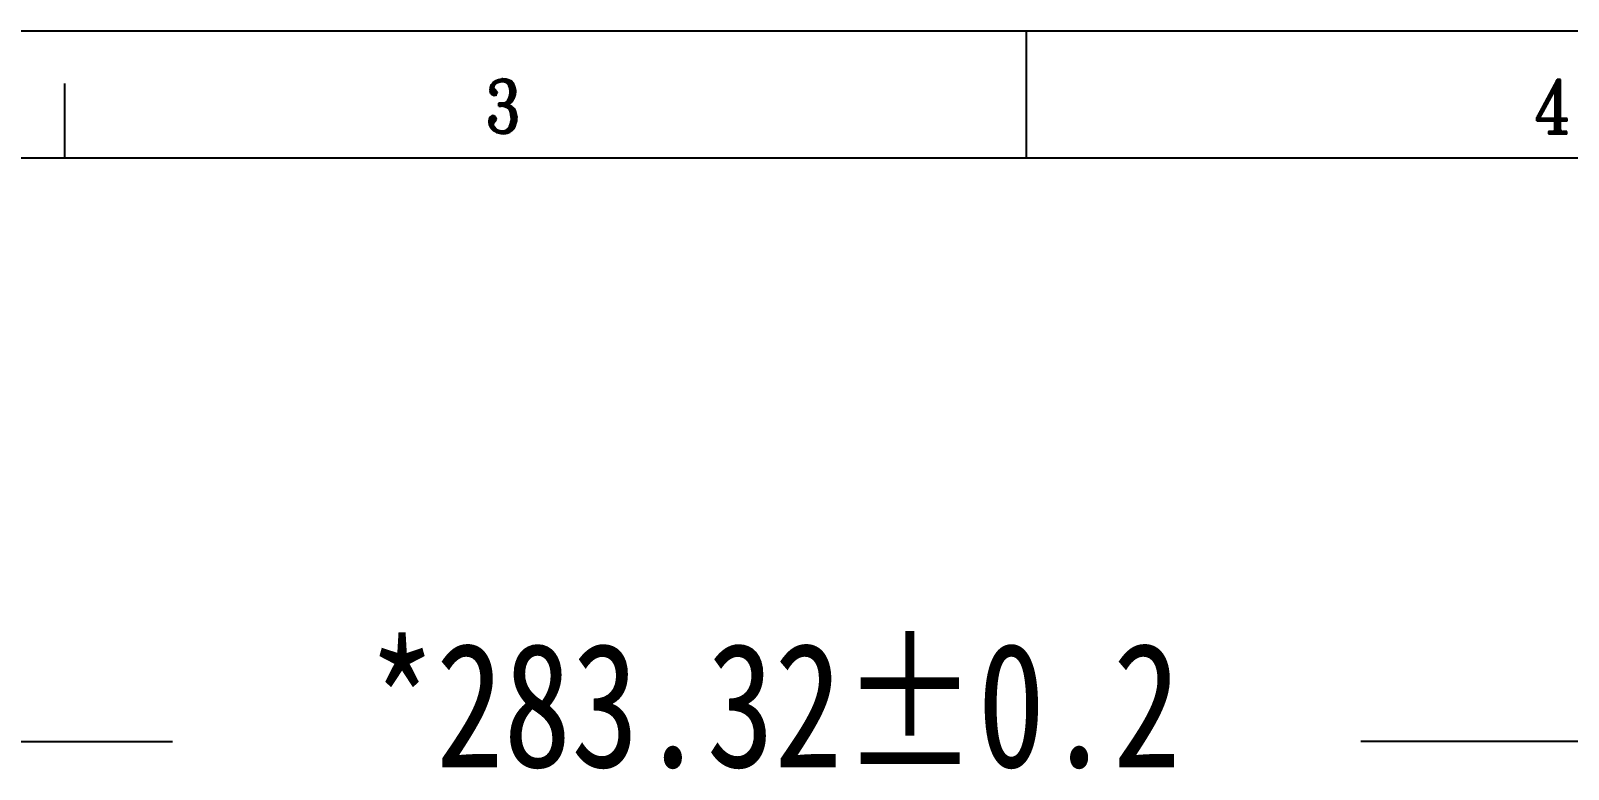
# Model space of a CAD drawing. Header units: millimetres. Extents: x 1385 to 1932, y 378 to 1802.
# Drawn here: x 1610.1 to 1733.7, y 1742.5 to 1801.8 of the extents above; entities that cross this region are included whole.
import ezdxf

# ---------------------------------------------------------------- set-up
doc = ezdxf.new("R2010")
doc.units = ezdxf.units.MM
doc.header["$LTSCALE"] = 46.255
for name, color, linetype in [('09', 9, 'CONTINUOUS'), ('30', 30, 'CONTINUOUS'), ('61-RUBBE-XIAOYIN_DXF_DIMENSION', 7, 'CONTINUOUS'), ('TEXT', 3, 'CONTINUOUS')]:
    doc.layers.add(name, color=color, linetype=linetype)
doc.styles.get("Standard").update_dxf_attribs({"font": 'txt', "width": 0.8})

msp = doc.modelspace()

# ---------------------------------------------------------------- hatches: boundary and pattern name
at = {"layer": 'TEXT'}
h = msp.add_hatch(dxfattribs=at)
h.set_pattern_fill('ANSI31', color=1, scale=0.082874, angle=720, style=0)
h.set_pattern_definition([(45, (1539.241481, 1557.865534), (-0.00732513844, 0.00732513844), [])])
h.paths.add_polyline_path([(1648.63, 1797.23), (1648.66, 1796.97), (1648.66, 1796.91), (1648.63, 1796.63), (1648.57, 1796.41), (1648.46, 1796.22), (1648.33, 1796.1), (1648.16, 1796.02), (1647.94, 1796.01), (1647.75, 1796.01), (1647.75, 1795.78), (1647.94, 1795.78), (1648.22, 1795.75), (1648.43, 1795.67), (1648.59, 1795.54), (1648.68, 1795.37), (1648.72, 1795.14), (1648.75, 1794.86), (1648.74, 1794.62), (1648.69, 1794.36), (1648.62, 1794.16), (1648.51, 1794), (1648.37, 1793.87), (1648.2, 1793.81), (1647.99, 1793.78), (1647.76, 1793.83), (1647.53, 1793.93), (1647.37, 1794.12), (1647.3, 1794.33), (1647.41, 1794.5), (1647.46, 1794.54), (1647.56, 1794.74), (1647.49, 1794.93), (1647.3, 1795.02), (1647.23, 1795), (1647.04, 1794.86), (1647.01, 1794.8), (1646.97, 1794.56), (1646.97, 1794.51), (1647, 1794.27), (1647.11, 1794.06), (1647.15, 1793.98), (1647.32, 1793.81), (1647.53, 1793.68), (1647.61, 1793.64), (1647.84, 1793.58), (1648.08, 1793.55), (1648.17, 1793.55), (1648.42, 1793.6), (1648.63, 1793.69), (1648.8, 1793.81), (1648.95, 1793.97), (1649.06, 1794.15), (1649.13, 1794.36), (1649.2, 1794.61), (1649.21, 1794.88), (1649.21, 1794.96), (1649.16, 1795.22), (1649.09, 1795.43), (1648.98, 1795.61), (1648.97, 1795.63), (1648.81, 1795.76), (1648.6, 1795.86), (1648.34, 1795.9), (1648.57, 1795.98), (1648.77, 1796.1), (1648.92, 1796.28), (1649.03, 1796.48), (1649.09, 1796.71), (1649.12, 1796.97), (1649.12, 1797.03), (1649.07, 1797.26), (1649, 1797.49), (1648.92, 1797.63), (1648.77, 1797.78), (1648.59, 1797.88), (1648.36, 1797.95), (1648.08, 1797.98), (1647.99, 1797.98), (1647.73, 1797.93), (1647.53, 1797.85), (1647.33, 1797.72), (1647.18, 1797.52), (1647.09, 1797.29), (1647.06, 1797.06), (1647.06, 1796.98), (1647.12, 1796.77), (1647.17, 1796.71), (1647.38, 1796.62), (1647.55, 1796.68), (1647.62, 1796.85), (1647.61, 1796.94), (1647.44, 1797.11), (1647.44, 1797.12), (1647.33, 1797.3), (1647.38, 1797.47), (1647.58, 1797.63), (1647.76, 1797.7), (1647.99, 1797.75), (1648.07, 1797.75), (1648.28, 1797.7), (1648.45, 1797.59), (1648.55, 1797.44)])
h = msp.add_hatch(dxfattribs=at)
h.set_pattern_fill('ANSI31', color=1, scale=0.082874, angle=720, style=0)
h.set_pattern_definition([(45, (1579.983498, 1557.819783), (-0.00732513844, 0.00732513844), [])])
h.paths.add_polyline_path([(1733.09, 1797.93), (1732.84, 1797.93), (1731.19, 1794.86), (1731.19, 1794.61), (1732.64, 1794.61), (1732.64, 1793.93), (1732.62, 1793.84), (1732.45, 1793.74), (1732.13, 1793.74), (1732.13, 1793.55), (1733.6, 1793.55), (1733.6, 1793.74), (1733.25, 1793.74), (1733.19, 1793.75), (1733.09, 1793.93), (1733.09, 1794.61), (1733.64, 1794.61), (1733.64, 1794.79), (1733.09, 1794.79)])
h.paths.add_polyline_path([(1732.64, 1794.79), (1732.64, 1797.03), (1731.42, 1794.79)], flags=17)

# ---------------------------------------------------------------- linework, layer by layer
at = {"layer": '09', "color": 1}
for p, q in [((1448.09, 1801.84), (1932.22, 1801.84)), ((1458.29, 1791.64), (1922.03, 1791.64))]:
    msp.add_line(p, q, dxfattribs=at)
at = {"layer": '30', "color": 1}
for p, q in [((1690.16, 1791.64), (1690.16, 1801.84)), ((1612.87, 1791.64), (1612.87, 1797.59))]:
    msp.add_line(p, q, dxfattribs=at)
at = {"layer": '61-RUBBE-XIAOYIN_DXF_DIMENSION', "color": 4, "linetype": 'Continuous'}
for p, q in [((1542.34, 1744.75), (1621.53, 1744.75)), ((1823.66, 1744.75), (1717.04, 1744.75))]:
    msp.add_line(p, q, dxfattribs=at)
at = {"layer": 'TEXT', "color": 1}
for p, q in [((1647.06, 1797.06), (1647.09, 1797.29)), ((1647.06, 1797.06), (1647.06, 1796.98)), ((1647.12, 1796.77), (1647.06, 1796.98)), ((1647.09, 1797.29), (1647.18, 1797.52)), ((1647.18, 1797.52), (1647.33, 1797.72)), ((1647.18, 1797.52), (1647.18, 1797.52)), ((1647.33, 1797.72), (1647.53, 1797.85)), ((1647.38, 1797.47), (1647.33, 1797.3)), ((1647.44, 1797.12), (1647.33, 1797.3)), ((1647.38, 1797.47), (1647.58, 1797.63)), ((1647.44, 1797.12), (1647.44, 1797.11)), ((1647.61, 1796.94), (1647.44, 1797.11)), ((1647.53, 1797.85), (1647.73, 1797.93)), ((1647.53, 1797.85), (1647.53, 1797.85)), ((1647.76, 1797.7), (1647.58, 1797.63)), ((1647.73, 1797.93), (1647.99, 1797.98)), ((1647.76, 1797.7), (1647.99, 1797.75)), ((1648.08, 1797.98), (1647.99, 1797.98)), ((1647.99, 1797.75), (1648.07, 1797.75)), ((1648.07, 1797.75), (1648.28, 1797.7)), ((1648.36, 1797.95), (1648.08, 1797.98)), ((1648.45, 1797.59), (1648.28, 1797.7)), ((1648.59, 1797.88), (1648.36, 1797.95)), ((1648.55, 1797.44), (1648.45, 1797.59)), ((1648.63, 1797.23), (1648.55, 1797.44)), ((1648.77, 1797.78), (1648.59, 1797.88)), ((1648.66, 1796.97), (1648.63, 1797.23)), ((1648.92, 1797.63), (1648.77, 1797.78)), ((1649, 1797.49), (1648.92, 1797.63)), ((1649.07, 1797.26), (1649, 1797.49)), ((1649.12, 1797.03), (1649.07, 1797.26)), ((1649.12, 1796.97), (1649.12, 1797.03)), ((1732.84, 1797.93), (1731.19, 1794.86)), ((1731.42, 1794.79), (1732.64, 1797.03)), ((1732.64, 1797.03), (1732.64, 1794.79)), ((1733.09, 1797.93), (1732.84, 1797.93)), ((1733.09, 1794.79), (1733.09, 1797.93)), ((1647.12, 1796.77), (1647.17, 1796.71)), ((1647.38, 1796.62), (1647.17, 1796.71)), ((1647.55, 1796.68), (1647.38, 1796.62)), ((1647.55, 1796.68), (1647.62, 1796.85)), ((1647.61, 1796.94), (1647.62, 1796.85)), ((1647.75, 1796.01), (1647.75, 1796.01)), ((1647.75, 1796.01), (1647.94, 1796.01)), ((1647.94, 1796.01), (1647.75, 1796.01)), ((1647.94, 1796.01), (1647.75, 1796.01)), ((1647.75, 1795.78), (1647.75, 1796.01)), ((1647.75, 1795.78), (1647.94, 1795.78)), ((1648.16, 1796.02), (1647.94, 1796.01)), ((1648.22, 1795.75), (1647.94, 1795.78)), ((1648.16, 1796.02), (1648.33, 1796.1)), ((1648.22, 1795.75), (1648.43, 1795.67)), ((1648.46, 1796.22), (1648.33, 1796.1)), ((1648.57, 1795.98), (1648.34, 1795.9)), ((1648.34, 1795.9), (1648.57, 1795.98)), ((1648.57, 1795.98), (1648.34, 1795.9)), ((1648.34, 1795.9), (1648.34, 1795.9)), ((1648.34, 1795.9), (1648.6, 1795.86)), ((1648.46, 1796.22), (1648.57, 1796.41)), ((1648.57, 1796.41), (1648.63, 1796.63)), ((1648.57, 1795.98), (1648.77, 1796.1)), ((1648.81, 1795.76), (1648.6, 1795.86)), ((1648.63, 1796.63), (1648.66, 1796.91)), ((1648.66, 1796.91), (1648.66, 1796.97)), ((1648.77, 1796.1), (1648.92, 1796.28)), ((1648.97, 1795.63), (1648.81, 1795.76)), ((1648.92, 1796.28), (1649.03, 1796.48)), ((1649.03, 1796.48), (1649.09, 1796.71)), ((1649.09, 1796.71), (1649.12, 1796.97)), ((1646.97, 1794.56), (1647.01, 1794.8)), ((1646.97, 1794.51), (1646.97, 1794.56)), ((1647, 1794.27), (1646.97, 1794.51)), ((1647.04, 1794.86), (1647.01, 1794.8)), ((1647.04, 1794.86), (1647.23, 1795)), ((1647.3, 1795.02), (1647.23, 1795)), ((1647.49, 1794.93), (1647.3, 1795.02)), ((1647.41, 1794.5), (1647.46, 1794.54)), ((1647.46, 1794.54), (1647.56, 1794.74)), ((1647.56, 1794.74), (1647.49, 1794.93)), ((1648.59, 1795.54), (1648.43, 1795.67)), ((1648.68, 1795.37), (1648.59, 1795.54)), ((1648.72, 1795.14), (1648.68, 1795.37)), ((1648.69, 1794.36), (1648.74, 1794.62)), ((1648.75, 1794.86), (1648.72, 1795.14)), ((1648.75, 1794.86), (1648.74, 1794.62)), ((1648.97, 1795.63), (1648.98, 1795.61)), ((1649.09, 1795.43), (1648.98, 1795.61)), ((1649.16, 1795.22), (1649.09, 1795.43)), ((1649.13, 1794.36), (1649.2, 1794.61)), ((1649.21, 1794.96), (1649.16, 1795.22)), ((1649.2, 1794.61), (1649.21, 1794.88)), ((1649.21, 1794.96), (1649.21, 1794.88)), ((1731.19, 1794.61), (1731.19, 1794.86)), ((1731.19, 1794.61), (1732.64, 1794.61)), ((1731.42, 1794.79), (1732.64, 1794.79)), ((1731.42, 1794.79), (1732.64, 1794.79)), ((1732.64, 1794.79), (1731.42, 1794.79)), ((1732.64, 1793.93), (1732.64, 1794.61)), ((1733.64, 1794.79), (1733.09, 1794.79)), ((1733.09, 1794.79), (1733.64, 1794.79)), ((1733.09, 1794.79), (1733.64, 1794.79)), ((1733.64, 1794.61), (1733.09, 1794.61)), ((1733.09, 1794.61), (1733.64, 1794.61)), ((1733.09, 1793.93), (1733.09, 1794.61)), ((1733.64, 1794.61), (1733.64, 1794.79)), ((1733.64, 1794.79), (1733.64, 1794.79)), ((1647.11, 1794.06), (1647, 1794.27)), ((1647.11, 1794.06), (1647.15, 1793.98)), ((1647.32, 1793.81), (1647.15, 1793.98)), ((1647.41, 1794.5), (1647.3, 1794.33)), ((1647.37, 1794.12), (1647.3, 1794.33)), ((1647.53, 1793.68), (1647.32, 1793.81)), ((1647.53, 1793.93), (1647.37, 1794.12)), ((1647.53, 1793.93), (1647.53, 1793.93)), ((1647.53, 1793.93), (1647.76, 1793.83)), ((1647.53, 1793.68), (1647.61, 1793.64)), ((1647.84, 1793.58), (1647.61, 1793.64)), ((1647.99, 1793.78), (1647.76, 1793.83)), ((1648.08, 1793.55), (1647.84, 1793.58)), ((1648.2, 1793.81), (1647.99, 1793.78)), ((1647.99, 1793.78), (1647.99, 1793.78)), ((1647.99, 1793.78), (1647.99, 1793.78)), ((1648.17, 1793.55), (1648.08, 1793.55)), ((1648.17, 1793.55), (1648.42, 1793.6)), ((1648.2, 1793.81), (1648.37, 1793.87)), ((1648.37, 1793.87), (1648.51, 1794)), ((1648.42, 1793.6), (1648.63, 1793.69)), ((1648.51, 1794), (1648.62, 1794.16)), ((1648.62, 1794.16), (1648.69, 1794.36)), ((1648.63, 1793.69), (1648.8, 1793.81)), ((1648.8, 1793.81), (1648.95, 1793.97)), ((1648.95, 1793.97), (1649.06, 1794.15)), ((1649.06, 1794.15), (1649.13, 1794.36)), ((1732.13, 1793.74), (1732.13, 1793.55)), ((1732.13, 1793.74), (1732.13, 1793.74)), ((1732.13, 1793.74), (1732.45, 1793.74)), ((1732.45, 1793.74), (1732.13, 1793.74)), ((1732.45, 1793.74), (1732.13, 1793.74)), ((1732.13, 1793.55), (1733.6, 1793.55)), ((1732.45, 1793.74), (1732.62, 1793.84)), ((1732.62, 1793.84), (1732.64, 1793.93)), ((1733.19, 1793.75), (1733.09, 1793.93)), ((1733.19, 1793.75), (1733.25, 1793.74)), ((1733.6, 1793.74), (1733.25, 1793.74)), ((1733.25, 1793.74), (1733.6, 1793.74)), ((1733.25, 1793.74), (1733.6, 1793.74)), ((1733.6, 1793.55), (1733.6, 1793.74)), ((1733.6, 1793.74), (1733.6, 1793.74))]:
    msp.add_line(p, q, dxfattribs=at)

# ---------------------------------------------------------------- texts
at = {"layer": '61-RUBBE-XIAOYIN_DXF_DIMENSION', "color": 4, "linetype": 'Continuous', "insert": (1669.91, 1752.69), "char_height": 10, "attachment_point": 2}
msp.add_mtext('\\A1;{\\Ftxt|c134;\\C1;*\\Ftxt|c0;283.32\\Ftxt|c134;%%P0.2}', dxfattribs=at)

doc.saveas('drawing.dxf')
